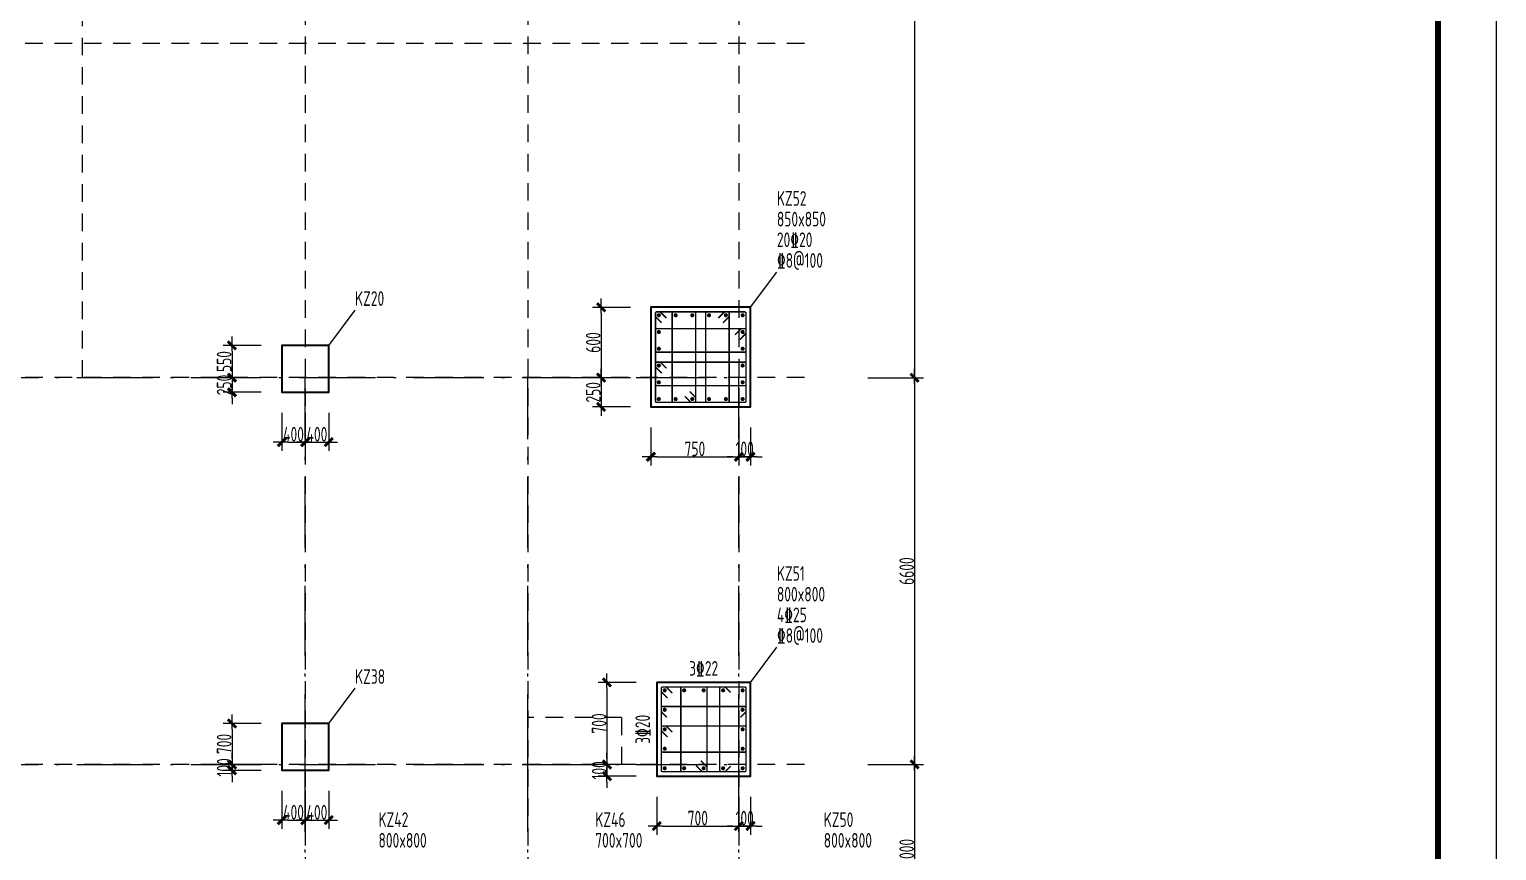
# Model space of a CAD drawing. Header units: millimetres. Extents: x 539196 to 807275, y 431843 to 1156631.
# Drawn here: x 637759 to 662803, y 628489 to 642502 of the extents above; entities that cross this region are included whole.
import ezdxf
from ezdxf.enums import TextEntityAlignment as Align

# ---------------------------------------------------------------- set-up
doc = ezdxf.new("R2010")
doc.units = ezdxf.units.MM
doc.header["$MEASUREMENT"] = 0
for name, pattern in [('DOTE', [2.42, 2, -0.2, 0.02, -0.2]), ('点划线', [1850, 1200, -300, 50, -300]), ('虚线', [500, 300, -200])]:
    doc.linetypes.add(name, pattern=pattern)
doc.layers.add('DOTE', color=1, linetype='DOTE')
doc.layers.add('PUB_TITLE', color=4, linetype='Continuous')
for name, color, linetype, lineweight in [('柱原位标注', 7, 'Continuous', 18), ('柱尺寸标注', 3, 'Continuous', 18), ('柱标注引线', 2, 'Continuous', 18), ('柱箍筋', 1, 'Continuous', 25), ('柱纵筋', 1, 'Continuous', 70), ('柱集中标注', 2, 'Continuous', 18), ('砼柱', 2, 'Continuous', 35), ('网格', 9, '点划线', 18), ('轴线标注', 3, 'Continuous', 18)]:
    doc.layers.add(name, color=color, linetype=linetype, lineweight=lineweight)
doc.styles.add('样式 1_yjk', font='yjkeng.shx', dxfattribs={"width": 0.7, "bigfont": 'yjkchn.shx'})
doc.dimstyles.new('盈建科结构_yjk', dxfattribs={"dimscale": 100, "dimtxt": 2.5, "dimasz": 1, "dimexe": 1.5, "dimexo": 0.625, "dimgap": 0.1, "dimtad": 1, "dimdec": 0, "dimrnd": 1, "dimzin": 0, "dimdsep": 46, "dimtxsty": '样式 1_yjk', "dimblk": '_yjkbk', "dimblk1": 'ARCHTICK', "dimblk2": 'ARCHTICK', "dimcen": 0.09, "dimadec": 0, "dimazin": 0, "dimtfac": 1, "dimtdec": 4, "dimtix": 1, "dimtmove": 2, "dimatfit": 3, "dimfxl": 0, "dimtolj": 1, "dimtzin": 0, "dimarcsym": 0})

# ---------------------------------------------------------------- blocks, each defined once
blk = doc.blocks.new('_yjkbk')
blk.add_line((-1, 0), (1.5, 0))
blk.add_lwpolyline([(-0.7, -0.7, 0.5, 0.5, 0), (0.7, 0.7, 0.5, 0.5, 0)], format="xyseb")
blk = doc.blocks.new('*D2270')
at = {"layer": 'Defpoints', "color": 0}
for p in [(642068, 636309), (642468, 636309), (642468, 635459)]:
    blk.add_point(p, dxfattribs=at)
at = {"layer": '柱尺寸标注', "color": 0, "lineweight": -2}
for p, q in [((642068, 635959), (642068, 635309)), ((642468, 635959), (642468, 635309)), ((642168, 635459), (642368, 635459))]:
    blk.add_line(p, q, dxfattribs=at)
at = {"layer": '柱尺寸标注', "color": 0, "lineweight": -2, "xscale": 100, "yscale": 100, "zscale": 100, "rotation": 180}
blk.add_blockref('_yjkbk', (642068, 635459), dxfattribs=at)
at = {"layer": '柱尺寸标注', "color": 0, "lineweight": -2, "xscale": 100, "yscale": 100, "zscale": 100}
blk.add_blockref('_yjkbk', (642468, 635459), dxfattribs=at)
at = {"layer": '柱尺寸标注', "color": 0, "insert": (642268, 635594), "char_height": 250, "attachment_point": 5, "style": '样式 1_yjk'}
blk.add_mtext('\\A1;400', dxfattribs=at)
blk = doc.blocks.new('_ARCHTICK')
at = {"color": 0, "linetype": 'ByBlock', "const_width": 0.15}
blk.add_lwpolyline([(-0.5, -0.5), (0.5, 0.5)], dxfattribs=at)
blk = doc.blocks.new('*D2271')
at = {"layer": 'Defpoints', "color": 0}
for p in [(642468, 636309), (642868, 636309), (642868, 635459)]:
    blk.add_point(p, dxfattribs=at)
at = {"layer": '柱尺寸标注', "color": 0, "lineweight": -2}
for p, q in [((642468, 635959), (642468, 635309)), ((642868, 635959), (642868, 635309)), ((642568, 635459), (642768, 635459))]:
    blk.add_line(p, q, dxfattribs=at)
at = {"layer": '柱尺寸标注', "color": 0, "lineweight": -2, "xscale": 100, "yscale": 100, "zscale": 100, "rotation": 180}
blk.add_blockref('_yjkbk', (642468, 635459), dxfattribs=at)
at = {"layer": '柱尺寸标注', "color": 0, "lineweight": -2, "xscale": 100, "yscale": 100, "zscale": 100}
blk.add_blockref('_yjkbk', (642868, 635459), dxfattribs=at)
at = {"layer": '柱尺寸标注', "color": 0, "insert": (642668, 635594), "char_height": 250, "attachment_point": 5, "style": '样式 1_yjk'}
blk.add_mtext('\\A1;400', dxfattribs=at)
blk = doc.blocks.new('*D2272')
at = {"layer": 'Defpoints', "color": 0}
for p in [(642068, 637109), (641218, 636559), (642068, 636559)]:
    blk.add_point(p, dxfattribs=at)
at = {"layer": '柱尺寸标注', "color": 0, "lineweight": -2}
for p, q in [((641718, 637109), (641068, 637109)), ((641218, 637009), (641218, 636659)), ((641718, 636559), (641068, 636559))]:
    blk.add_line(p, q, dxfattribs=at)
at = {"layer": '柱尺寸标注', "color": 0, "lineweight": -2, "xscale": 100, "yscale": 100, "zscale": 100}
for p, rotation in [((641218, 637109), 90), ((641218, 636559), 270)]:
    blk.add_blockref('_yjkbk', p, dxfattribs=dict(at, rotation=rotation))
at = {"layer": '柱尺寸标注', "color": 0, "insert": (641083, 636834), "char_height": 250, "attachment_point": 5, "rotation": 90, "style": '样式 1_yjk'}
blk.add_mtext('\\A1;550', dxfattribs=at)
blk = doc.blocks.new('*D2273')
at = {"layer": 'Defpoints', "color": 0}
for p in [(642068, 636559), (641218, 636309), (642068, 636309)]:
    blk.add_point(p, dxfattribs=at)
at = {"layer": '柱尺寸标注', "color": 0, "lineweight": -2}
for p, q in [((641218, 636659), (641218, 636759)), ((641718, 636559), (641068, 636559)), ((641218, 636559), (641218, 636309)), ((641718, 636309), (641068, 636309)), ((641218, 636209), (641218, 636109))]:
    blk.add_line(p, q, dxfattribs=at)
at = {"layer": '柱尺寸标注', "color": 0, "lineweight": -2, "xscale": 100, "yscale": 100, "zscale": 100}
for p, rotation in [((641218, 636559), 270), ((641218, 636309), 90)]:
    blk.add_blockref('_yjkbk', p, dxfattribs=dict(at, rotation=rotation))
at = {"layer": '柱尺寸标注', "color": 0, "insert": (641083, 636434), "char_height": 250, "attachment_point": 5, "rotation": 90, "style": '样式 1_yjk'}
blk.add_mtext('\\A1;250', dxfattribs=at)
blk = doc.blocks.new('*D2274')
at = {"layer": 'Defpoints', "color": 0}
for p in [(642068, 629859), (642468, 629859), (642468, 629009)]:
    blk.add_point(p, dxfattribs=at)
at = {"layer": '柱尺寸标注', "color": 0, "lineweight": -2}
for p, q in [((642068, 629509), (642068, 628859)), ((642468, 629509), (642468, 628859)), ((642168, 629009), (642368, 629009))]:
    blk.add_line(p, q, dxfattribs=at)
at = {"layer": '柱尺寸标注', "color": 0, "lineweight": -2, "xscale": 100, "yscale": 100, "zscale": 100, "rotation": 180}
blk.add_blockref('_yjkbk', (642068, 629009), dxfattribs=at)
at = {"layer": '柱尺寸标注', "color": 0, "lineweight": -2, "xscale": 100, "yscale": 100, "zscale": 100}
blk.add_blockref('_yjkbk', (642468, 629009), dxfattribs=at)
at = {"layer": '柱尺寸标注', "color": 0, "insert": (642268, 629144), "char_height": 250, "attachment_point": 5, "style": '样式 1_yjk'}
blk.add_mtext('\\A1;400', dxfattribs=at)
blk = doc.blocks.new('*D2275')
at = {"layer": 'Defpoints', "color": 0}
for p in [(642468, 629859), (642868, 629859), (642868, 629009)]:
    blk.add_point(p, dxfattribs=at)
at = {"layer": '柱尺寸标注', "color": 0, "lineweight": -2}
for p, q in [((642468, 629509), (642468, 628859)), ((642868, 629509), (642868, 628859)), ((642568, 629009), (642768, 629009))]:
    blk.add_line(p, q, dxfattribs=at)
at = {"layer": '柱尺寸标注', "color": 0, "lineweight": -2, "xscale": 100, "yscale": 100, "zscale": 100, "rotation": 180}
blk.add_blockref('_yjkbk', (642468, 629009), dxfattribs=at)
at = {"layer": '柱尺寸标注', "color": 0, "lineweight": -2, "xscale": 100, "yscale": 100, "zscale": 100}
blk.add_blockref('_yjkbk', (642868, 629009), dxfattribs=at)
at = {"layer": '柱尺寸标注', "color": 0, "insert": (642668, 629144), "char_height": 250, "attachment_point": 5, "style": '样式 1_yjk'}
blk.add_mtext('\\A1;400', dxfattribs=at)
blk = doc.blocks.new('*D2276')
at = {"layer": 'Defpoints', "color": 0}
for p in [(642068, 630659), (641218, 629959), (642068, 629959)]:
    blk.add_point(p, dxfattribs=at)
at = {"layer": '柱尺寸标注', "color": 0, "lineweight": -2}
for p, q in [((641718, 630659), (641068, 630659)), ((641218, 630559), (641218, 630059)), ((641718, 629959), (641068, 629959))]:
    blk.add_line(p, q, dxfattribs=at)
at = {"layer": '柱尺寸标注', "color": 0, "lineweight": -2, "xscale": 100, "yscale": 100, "zscale": 100}
for p, rotation in [((641218, 630659), 90), ((641218, 629959), 270)]:
    blk.add_blockref('_yjkbk', p, dxfattribs=dict(at, rotation=rotation))
at = {"layer": '柱尺寸标注', "color": 0, "insert": (641083, 630309), "char_height": 250, "attachment_point": 5, "rotation": 90, "style": '样式 1_yjk'}
blk.add_mtext('\\A1;700', dxfattribs=at)
blk = doc.blocks.new('*D2277')
at = {"layer": 'Defpoints', "color": 0}
for p in [(641218, 629859), (642068, 629959), (642068, 629859)]:
    blk.add_point(p, dxfattribs=at)
at = {"layer": '柱尺寸标注', "color": 0, "lineweight": -2}
for p, q in [((641218, 630059), (641218, 630159)), ((641718, 629959), (641068, 629959)), ((641718, 629859), (641068, 629859)), ((641218, 629959), (641218, 629859)), ((641218, 629759), (641218, 629659))]:
    blk.add_line(p, q, dxfattribs=at)
at = {"layer": '柱尺寸标注', "color": 0, "lineweight": -2, "xscale": 100, "yscale": 100, "zscale": 100}
for p, rotation in [((641218, 629959), 270), ((641218, 629859), 90)]:
    blk.add_blockref('_yjkbk', p, dxfattribs=dict(at, rotation=rotation))
at = {"layer": '柱尺寸标注', "color": 0, "insert": (641083, 629909), "char_height": 250, "attachment_point": 5, "rotation": 90, "style": '样式 1_yjk'}
blk.add_mtext('\\A1;100', dxfattribs=at)
blk = doc.blocks.new('*D2358')
at = {"layer": 'Defpoints', "color": 0}
for p in [(648368, 636059), (649868, 636059), (649868, 635209)]:
    blk.add_point(p, dxfattribs=at)
at = {"layer": '柱尺寸标注', "color": 0, "lineweight": -2}
for p, q in [((648368, 635709), (648368, 635059)), ((649868, 635709), (649868, 635059)), ((648468, 635209), (649768, 635209))]:
    blk.add_line(p, q, dxfattribs=at)
at = {"layer": '柱尺寸标注', "color": 0, "lineweight": -2, "xscale": 100, "yscale": 100, "zscale": 100, "rotation": 180}
blk.add_blockref('_yjkbk', (648368, 635209), dxfattribs=at)
at = {"layer": '柱尺寸标注', "color": 0, "lineweight": -2, "xscale": 100, "yscale": 100, "zscale": 100}
blk.add_blockref('_yjkbk', (649868, 635209), dxfattribs=at)
at = {"layer": '柱尺寸标注', "color": 0, "insert": (649118, 635344), "char_height": 250, "attachment_point": 5, "style": '样式 1_yjk'}
blk.add_mtext('\\A1;750', dxfattribs=at)
blk = doc.blocks.new('*D2359')
at = {"layer": 'Defpoints', "color": 0}
for p in [(649868, 636059), (650068, 636059), (650068, 635209)]:
    blk.add_point(p, dxfattribs=at)
at = {"layer": '柱尺寸标注', "color": 0, "lineweight": -2}
for p, q in [((649868, 635709), (649868, 635059)), ((650068, 635709), (650068, 635059)), ((649768, 635209), (649668, 635209)), ((649868, 635209), (650068, 635209)), ((650168, 635209), (650268, 635209))]:
    blk.add_line(p, q, dxfattribs=at)
at = {"layer": '柱尺寸标注', "color": 0, "lineweight": -2, "xscale": 100, "yscale": 100, "zscale": 100}
blk.add_blockref('_yjkbk', (649868, 635209), dxfattribs=at)
at = {"layer": '柱尺寸标注', "color": 0, "lineweight": -2, "xscale": 100, "yscale": 100, "zscale": 100, "rotation": 180}
blk.add_blockref('_yjkbk', (650068, 635209), dxfattribs=at)
at = {"layer": '柱尺寸标注', "color": 0, "insert": (649968, 635344), "char_height": 250, "attachment_point": 5, "style": '样式 1_yjk'}
blk.add_mtext('\\A1;100', dxfattribs=at)
blk = doc.blocks.new('*D2360')
at = {"layer": 'Defpoints', "color": 0}
for p in [(648368, 637759), (647518, 636559), (648368, 636559)]:
    blk.add_point(p, dxfattribs=at)
at = {"layer": '柱尺寸标注', "color": 0, "lineweight": -2}
for p, q in [((648018, 637759), (647368, 637759)), ((647518, 637659), (647518, 636659)), ((648018, 636559), (647368, 636559))]:
    blk.add_line(p, q, dxfattribs=at)
at = {"layer": '柱尺寸标注', "color": 0, "lineweight": -2, "xscale": 100, "yscale": 100, "zscale": 100}
for p, rotation in [((647518, 637759), 90), ((647518, 636559), 270)]:
    blk.add_blockref('_yjkbk', p, dxfattribs=dict(at, rotation=rotation))
at = {"layer": '柱尺寸标注', "color": 0, "insert": (647383, 637159), "char_height": 250, "attachment_point": 5, "rotation": 90, "style": '样式 1_yjk'}
blk.add_mtext('\\A1;600', dxfattribs=at)
blk = doc.blocks.new('*D2361')
at = {"layer": 'Defpoints', "color": 0}
for p in [(648368, 636559), (647518, 636059), (648368, 636059)]:
    blk.add_point(p, dxfattribs=at)
at = {"layer": '柱尺寸标注', "color": 0, "lineweight": -2}
for p, q in [((648018, 636559), (647368, 636559)), ((647518, 636459), (647518, 636159)), ((648018, 636059), (647368, 636059))]:
    blk.add_line(p, q, dxfattribs=at)
at = {"layer": '柱尺寸标注', "color": 0, "lineweight": -2, "xscale": 100, "yscale": 100, "zscale": 100}
for p, rotation in [((647518, 636559), 90), ((647518, 636059), 270)]:
    blk.add_blockref('_yjkbk', p, dxfattribs=dict(at, rotation=rotation))
at = {"layer": '柱尺寸标注', "color": 0, "insert": (647383, 636309), "char_height": 250, "attachment_point": 5, "rotation": 90, "style": '样式 1_yjk'}
blk.add_mtext('\\A1;250', dxfattribs=at)
blk = doc.blocks.new('*D2362')
at = {"layer": 'Defpoints', "color": 0}
for p in [(648468, 629759), (649868, 629759), (649868, 628909)]:
    blk.add_point(p, dxfattribs=at)
at = {"layer": '柱尺寸标注', "color": 0, "lineweight": -2}
for p, q in [((648468, 629409), (648468, 628759)), ((649868, 629409), (649868, 628759)), ((648568, 628909), (649768, 628909))]:
    blk.add_line(p, q, dxfattribs=at)
at = {"layer": '柱尺寸标注', "color": 0, "lineweight": -2, "xscale": 100, "yscale": 100, "zscale": 100, "rotation": 180}
blk.add_blockref('_yjkbk', (648468, 628909), dxfattribs=at)
at = {"layer": '柱尺寸标注', "color": 0, "lineweight": -2, "xscale": 100, "yscale": 100, "zscale": 100}
blk.add_blockref('_yjkbk', (649868, 628909), dxfattribs=at)
at = {"layer": '柱尺寸标注', "color": 0, "insert": (649168, 629044), "char_height": 250, "attachment_point": 5, "style": '样式 1_yjk'}
blk.add_mtext('\\A1;700', dxfattribs=at)
blk = doc.blocks.new('*D2363')
at = {"layer": 'Defpoints', "color": 0}
for p in [(649868, 629759), (650068, 629759), (650068, 628909)]:
    blk.add_point(p, dxfattribs=at)
at = {"layer": '柱尺寸标注', "color": 0, "lineweight": -2}
for p, q in [((649868, 629409), (649868, 628759)), ((650068, 629409), (650068, 628759)), ((649768, 628909), (649668, 628909)), ((649868, 628909), (650068, 628909)), ((650168, 628909), (650268, 628909))]:
    blk.add_line(p, q, dxfattribs=at)
at = {"layer": '柱尺寸标注', "color": 0, "lineweight": -2, "xscale": 100, "yscale": 100, "zscale": 100}
blk.add_blockref('_yjkbk', (649868, 628909), dxfattribs=at)
at = {"layer": '柱尺寸标注', "color": 0, "lineweight": -2, "xscale": 100, "yscale": 100, "zscale": 100, "rotation": 180}
blk.add_blockref('_yjkbk', (650068, 628909), dxfattribs=at)
at = {"layer": '柱尺寸标注', "color": 0, "insert": (649968, 629044), "char_height": 250, "attachment_point": 5, "style": '样式 1_yjk'}
blk.add_mtext('\\A1;100', dxfattribs=at)
blk = doc.blocks.new('*D2364')
at = {"layer": 'Defpoints', "color": 0}
for p in [(648468, 631359), (647618, 629959), (648468, 629959)]:
    blk.add_point(p, dxfattribs=at)
at = {"layer": '柱尺寸标注', "color": 0, "lineweight": -2}
for p, q in [((648118, 631359), (647468, 631359)), ((647618, 631259), (647618, 630059)), ((648118, 629959), (647468, 629959))]:
    blk.add_line(p, q, dxfattribs=at)
at = {"layer": '柱尺寸标注', "color": 0, "lineweight": -2, "xscale": 100, "yscale": 100, "zscale": 100}
for p, rotation in [((647618, 631359), 90), ((647618, 629959), 270)]:
    blk.add_blockref('_yjkbk', p, dxfattribs=dict(at, rotation=rotation))
at = {"layer": '柱尺寸标注', "color": 0, "insert": (647483, 630659), "char_height": 250, "attachment_point": 5, "rotation": 90, "style": '样式 1_yjk'}
blk.add_mtext('\\A1;700', dxfattribs=at)
blk = doc.blocks.new('*D2365')
at = {"layer": 'Defpoints', "color": 0}
for p in [(648468, 629959), (647618, 629759), (648468, 629759)]:
    blk.add_point(p, dxfattribs=at)
at = {"layer": '柱尺寸标注', "color": 0, "lineweight": -2}
for p, q in [((647618, 630059), (647618, 630159)), ((648118, 629959), (647468, 629959)), ((647618, 629959), (647618, 629759)), ((648118, 629759), (647468, 629759)), ((647618, 629659), (647618, 629559))]:
    blk.add_line(p, q, dxfattribs=at)
at = {"layer": '柱尺寸标注', "color": 0, "lineweight": -2, "xscale": 100, "yscale": 100, "zscale": 100}
for p, rotation in [((647618, 629959), 270), ((647618, 629759), 90)]:
    blk.add_blockref('_yjkbk', p, dxfattribs=dict(at, rotation=rotation))
at = {"layer": '柱尺寸标注', "color": 0, "insert": (647483, 629859), "char_height": 250, "attachment_point": 5, "rotation": 90, "style": '样式 1_yjk'}
blk.add_mtext('\\A1;100', dxfattribs=at)
blk = doc.blocks.new('*D2401')
at = {"layer": 'Defpoints', "color": 0}
for p in [(649868, 657559), (649868, 636559), (652868, 636559)]:
    blk.add_point(p, dxfattribs=at)
at = {"layer": '轴线标注', "color": 0, "lineweight": -2}
for p, q in [((652068, 657559), (653018, 657559)), ((652868, 657459), (652868, 636659)), ((652068, 636559), (653018, 636559))]:
    blk.add_line(p, q, dxfattribs=at)
at = {"layer": '轴线标注', "color": 0, "lineweight": -2, "xscale": 100, "yscale": 100, "zscale": 100}
for p, rotation in [((652868, 657559), 90), ((652868, 636559), 270)]:
    blk.add_blockref('_yjkbk', p, dxfattribs=dict(at, rotation=rotation))
at = {"layer": '轴线标注', "color": 0, "insert": (652733, 647059), "char_height": 250, "attachment_point": 5, "rotation": 90, "style": '样式 1_yjk'}
blk.add_mtext('\\A1;21000', dxfattribs=at)
blk = doc.blocks.new('*D2403')
at = {"layer": 'Defpoints', "color": 0}
for p in [(649868, 636559), (649868, 629959), (652868, 629959)]:
    blk.add_point(p, dxfattribs=at)
at = {"layer": '轴线标注', "color": 0, "lineweight": -2}
for p, q in [((652068, 636559), (653018, 636559)), ((652868, 636459), (652868, 630059)), ((652068, 629959), (653018, 629959))]:
    blk.add_line(p, q, dxfattribs=at)
at = {"layer": '轴线标注', "color": 0, "lineweight": -2, "xscale": 100, "yscale": 100, "zscale": 100}
for p, rotation in [((652868, 636559), 90), ((652868, 629959), 270)]:
    blk.add_blockref('_yjkbk', p, dxfattribs=dict(at, rotation=rotation))
at = {"layer": '轴线标注', "color": 0, "insert": (652733, 633259), "char_height": 250, "attachment_point": 5, "rotation": 90, "style": '样式 1_yjk'}
blk.add_mtext('\\A1;6600', dxfattribs=at)
blk = doc.blocks.new('*D2405')
at = {"layer": 'Defpoints', "color": 0}
for p in [(649868, 629959), (649868, 626959), (652868, 626959)]:
    blk.add_point(p, dxfattribs=at)
at = {"layer": '轴线标注', "color": 0, "lineweight": -2}
for p, q in [((652068, 629959), (653018, 629959)), ((652868, 629859), (652868, 627059)), ((652068, 626959), (653018, 626959))]:
    blk.add_line(p, q, dxfattribs=at)
at = {"layer": '轴线标注', "color": 0, "lineweight": -2, "xscale": 100, "yscale": 100, "zscale": 100}
for p, rotation in [((652868, 629959), 90), ((652868, 626959), 270)]:
    blk.add_blockref('_yjkbk', p, dxfattribs=dict(at, rotation=rotation))
at = {"layer": '轴线标注', "color": 0, "insert": (652733, 628459), "char_height": 250, "attachment_point": 5, "rotation": 90, "style": '样式 1_yjk'}
blk.add_mtext('\\A1;3000', dxfattribs=at)
blk = doc.blocks.new('jzzw')
at = {"layer": 'DOTE', "color": 1, "linetype": '虚线'}
for p, q in [((940186, 852149), (940186, 890469)), ((943986, 890469), (943986, 834829)), ((947786, 890469), (947786, 834829)), ((951386, 890469), (951386, 834829)), ((952506, 857849), (912186, 857849)), ((952506, 852149), (912186, 852149)), ((949386, 846349), (947786, 846349)), ((949386, 846349), (949386, 845549)), ((952506, 845549), (911886, 845549)), ((952506, 845549), (911886, 845549))]:
    blk.add_line(p, q, dxfattribs=at)

msp = doc.modelspace()

# ---------------------------------------------------------------- linework, layer by layer
at = {"layer": 'PUB_TITLE'}
msp.add_lwpolyline([(603402.6, 600043), (662802.6, 600043), (662802.6, 684143), (603402.6, 684143)], close=True, dxfattribs=at)
at = {"layer": 'PUB_TITLE', "const_width": 100}
msp.add_lwpolyline([(604402.6, 601043), (661802.6, 601043), (661802.6, 681643), (604402.6, 681643)], close=True, dxfattribs=at)
at = {"layer": '柱标注引线'}
for p, q in [((650067.6, 637759.2), (650517.6, 638359.2)), ((642867.6, 637109.2), (643317.6, 637709.2)), ((650067.6, 631359.2), (650517.6, 631959.2)), ((642867.6, 630659.2), (643317.6, 631259.2))]:
    msp.add_line(p, q, dxfattribs=at)
at = {"layer": '柱箍筋', "const_width": 25}
for points in [[(648631.6, 637576.5), (648533.4, 637674.8, 0.1989124), (648516.6, 637681.7), (648468.8, 637681.7, 0.4142136), (648445.1, 637658), (648445.1, 636160.5, 0.4142136), (648468.8, 636136.7), (649966.3, 636136.7, 0.4142136), (649990.1, 636160.5), (649990.1, 637658, 0.4142136), (649966.3, 637681.7), (648468.8, 637681.7, 0.4142136), (648445.1, 637658), (648445.1, 637610.2, 0.1989124), (648452, 637593.5), (648550.3, 637495.2)], [(648945.5, 636242), (649043.8, 636143.7, 0.1989124), (649060.6, 636136.7), (649108.3, 636136.7, 0.4142136), (649132.1, 636160.5), (649132.1, 637658, 0.4142136), (649108.3, 637681.7), (648754.8, 637681.7, 0.4142136), (648731.1, 637658), (648731.1, 636160.5, 0.4142136), (648754.8, 636136.7), (649108.3, 636136.7, 0.4142136), (649132.1, 636160.5), (649132.1, 636208.2, 0.1989124), (649125.1, 636225), (649026.9, 636323.3)], [(649517.5, 637576.5), (649615.8, 637674.8, -0.1989124), (649632.6, 637681.7), (649680.3, 637681.7, -0.4142136), (649704.1, 637658), (649704.1, 636160.5, -0.4142136), (649680.3, 636136.7), (649326.8, 636136.7, -0.4142136), (649303.1, 636160.5), (649303.1, 637658, -0.4142136), (649326.8, 637681.7), (649680.3, 637681.7, -0.4142136), (649704.1, 637658), (649704.1, 637610.2, -0.1989124), (649697.1, 637593.5), (649598.9, 637495.2)], [(649884.9, 637209.2), (649983.1, 637307.5, 0.1989124), (649990.1, 637324.2), (649990.1, 637372, 0.4142136), (649966.3, 637395.7), (648468.8, 637395.7, 0.4142136), (648445.1, 637372), (648445.1, 637018.5, 0.4142136), (648468.8, 636994.7), (649966.3, 636994.7, 0.4142136), (649990.1, 637018.5), (649990.1, 637372, 0.4142136), (649966.3, 637395.7), (649918.6, 637395.7, 0.1989124), (649901.8, 637388.8), (649803.5, 637290.5)], [(648550.3, 636637.2), (648452, 636735.5, -0.1989124), (648445.1, 636752.2), (648445.1, 636800, -0.4142136), (648468.8, 636823.7), (649966.3, 636823.7, -0.4142136), (649990.1, 636800), (649990.1, 636446.5, -0.4142136), (649966.3, 636422.7), (648468.8, 636422.7, -0.4142136), (648445.1, 636446.5), (648445.1, 636800, -0.4142136), (648468.8, 636823.7), (648516.6, 636823.7, -0.1989124), (648533.4, 636816.8), (648631.6, 636718.5)], [(648731.6, 631176.5), (648633.4, 631274.8, 0.1989124), (648616.6, 631281.7), (648568.8, 631281.7, 0.4142136), (648545.1, 631258), (648545.1, 629860.5, 0.4142136), (648568.8, 629836.7), (649966.3, 629836.7, 0.4142136), (649990.1, 629860.5), (649990.1, 631258, 0.4142136), (649966.3, 631281.7), (648568.8, 631281.7, 0.4142136), (648545.1, 631258), (648545.1, 631210.2, 0.1989124), (648552, 631193.5), (648650.3, 631095.2)], [(649138.5, 629942), (649236.8, 629843.7, 0.1989124), (649253.6, 629836.7), (649301.3, 629836.7, 0.4142136), (649325.1, 629860.5), (649325.1, 631258, 0.4142136), (649301.3, 631281.7), (648901.3, 631281.7, 0.4142136), (648877.6, 631258), (648877.6, 629860.5, 0.4142136), (648901.3, 629836.7), (649301.3, 629836.7, 0.4142136), (649325.1, 629860.5), (649325.1, 629908.2, 0.1989124), (649318.1, 629925), (649219.9, 630023.3)], [(649729.1, 629932.1), (649640.7, 629843.7, -0.131362), (649614.1, 629836.7), (649566.3, 629836.7, -0.4142136), (649542.6, 629860.5), (649542.6, 631258, -0.4142136), (649566.3, 631281.7), (649614.1, 631281.7, -0.131362), (649640.7, 631274.8), (649729.1, 631186.4)], [(648640.4, 630762.7), (648552, 630851.1, -0.131362), (648545.1, 630877.7), (648545.1, 630925.5, -0.4142136), (648568.8, 630949.2), (649966.3, 630949.2, -0.4142136), (649990.1, 630925.5), (649990.1, 630877.7, -0.131362), (649983.1, 630851.1), (649894.7, 630762.7)], [(648650.3, 630430.2), (648552, 630528.5, -0.1989124), (648545.1, 630545.2), (648545.1, 630593, -0.4142136), (648568.8, 630616.7), (649966.3, 630616.7, -0.4142136), (649990.1, 630593), (649990.1, 630193, -0.4142136), (649966.3, 630169.2), (648568.8, 630169.2, -0.4142136), (648545.1, 630193), (648545.1, 630593, -0.4142136), (648568.8, 630616.7), (648616.6, 630616.7, -0.1989124), (648633.4, 630609.8), (648731.6, 630511.5)]]:
    msp.add_lwpolyline(points, format="xyb", dxfattribs=at)
at = {"layer": '柱纵筋', "const_width": 35}
for points in [[(648520.1, 637624.2, 1), (648485.1, 637624.2, 1)], [(648806.1, 637624.2, 1), (648771.1, 637624.2, 1)], [(649092.1, 637624.2, 1), (649057.1, 637624.2, 1)], [(649378.1, 637624.2, 1), (649343.1, 637624.2, 1)], [(649664.1, 637624.2, 1), (649629.1, 637624.2, 1)], [(649950.1, 637624.2, 1), (649915.1, 637624.2, 1)], [(648520.1, 637338.2, 1), (648485.1, 637338.2, 1)], [(649950.1, 637338.2, 1), (649915.1, 637338.2, 1)], [(648520.1, 637052.2, 1), (648485.1, 637052.2, 1)], [(649950.1, 637052.2, 1), (649915.1, 637052.2, 1)], [(648520.1, 636766.2, 1), (648485.1, 636766.2, 1)], [(649950.1, 636766.2, 1), (649915.1, 636766.2, 1)], [(648520.1, 636480.2, 1), (648485.1, 636480.2, 1)], [(649950.1, 636480.2, 1), (649915.1, 636480.2, 1)], [(648520.1, 636194.2, 1), (648485.1, 636194.2, 1)], [(648806.1, 636194.2, 1), (648771.1, 636194.2, 1)], [(649092.1, 636194.2, 1), (649057.1, 636194.2, 1)], [(649378.1, 636194.2, 1), (649343.1, 636194.2, 1)], [(649664.1, 636194.2, 1), (649629.1, 636194.2, 1)], [(649950.1, 636194.2, 1), (649915.1, 636194.2, 1)], [(648620.1, 631224.2, 1), (648585.1, 631224.2, 1)], [(648952.6, 631224.2, 1), (648917.6, 631224.2, 1)], [(649285.1, 631224.2, 1), (649250.1, 631224.2, 1)], [(649617.6, 631224.2, 1), (649582.6, 631224.2, 1)], [(649950.1, 631224.2, 1), (649915.1, 631224.2, 1)], [(648620.1, 630891.7, 1), (648585.1, 630891.7, 1)], [(649950.1, 630891.7, 1), (649915.1, 630891.7, 1)], [(648620.1, 630559.2, 1), (648585.1, 630559.2, 1)], [(649950.1, 630559.2, 1), (649915.1, 630559.2, 1)], [(648620.1, 630226.7, 1), (648585.1, 630226.7, 1)], [(649950.1, 630226.7, 1), (649915.1, 630226.7, 1)], [(648620.1, 629894.2, 1), (648585.1, 629894.2, 1)], [(648952.6, 629894.2, 1), (648917.6, 629894.2, 1)], [(649285.1, 629894.2, 1), (649250.1, 629894.2, 1)], [(649617.6, 629894.2, 1), (649582.6, 629894.2, 1)], [(649950.1, 629894.2, 1), (649915.1, 629894.2, 1)]]:
    msp.add_lwpolyline(points, format="xyb", close=True, dxfattribs=at)
at = {"layer": '砼柱'}
for points in [[(650067.6, 637759.2), (648367.6, 637759.2), (648367.6, 636059.2), (650067.6, 636059.2)], [(642867.6, 637109.2), (642067.6, 637109.2), (642067.6, 636309.2), (642867.6, 636309.2)], [(650067.6, 631359.2), (648467.6, 631359.2), (648467.6, 629759.2), (650067.6, 629759.2)], [(642867.6, 630659.2), (642067.6, 630659.2), (642067.6, 629859.2), (642867.6, 629859.2)]]:
    msp.add_lwpolyline(points, close=True, dxfattribs=at)
at = {"layer": '网格'}
for p, q in [((634867.6, 636559.2), (638667.6, 636559.2)), ((638667.6, 636559.2), (642467.6, 636559.2)), ((642467.6, 629959.2), (642467.6, 636559.2)), ((642467.6, 636559.2), (646267.6, 636559.2)), ((646267.6, 629959.2), (646267.6, 636559.2)), ((646267.6, 636559.2), (649867.6, 636559.2)), ((649867.6, 629959.2), (649867.6, 636559.2)), ((634867.6, 629959.2), (638667.6, 629959.2)), ((638667.6, 629959.2), (642467.6, 629959.2)), ((642467.6, 626959.2), (642467.6, 629959.2)), ((642467.6, 629959.2), (646267.6, 629959.2)), ((646267.6, 626959.2), (646267.6, 629959.2)), ((646267.6, 629959.2), (649867.6, 629959.2)), ((649867.6, 626959.2), (649867.6, 629959.2))]:
    msp.add_line(p, q, dxfattribs=at)

# ---------------------------------------------------------------- block references
msp.add_blockref('jzzw', (-301518.2, -215589.7))

# ---------------------------------------------------------------- texts
at = {"layer": '柱原位标注', "linetype": 'Continuous', "style": '样式 1_yjk', "width": 0.7}
msp.add_text('3\x8422', height=250, dxfattribs=at).set_placement((649267.6, 631399.2), align=Align.BOTTOM_CENTER)
msp.add_text('3\x8420', height=250, rotation=90, dxfattribs=at).set_placement((648427.6, 630559.2), align=Align.BOTTOM_CENTER)
at = {"layer": '柱集中标注', "linetype": 'Continuous', "style": '样式 1_yjk', "width": 0.7}
for s, p in [('KZ52', (650517.6, 639417.5)), ('850x850', (650517.6, 639064.7)), ('20\x8420', (650517.6, 638712)), ('\x848@100', (650517.6, 638359.2)), ('KZ20', (643317.6, 637709.2)), ('KZ51', (650517.6, 633017.5)), ('800x800', (650517.6, 632664.7)), ('4\x8425', (650517.6, 632312)), ('\x848@100', (650517.6, 631959.2)), ('KZ38', (643317.6, 631259.2)), ('KZ42', (643717.6, 628817.5)), ('KZ46', (647417.6, 628817.5)), ('KZ50', (651317.6, 628817.5)), ('800x800', (643717.6, 628464.7)), ('700x700', (647417.6, 628464.7)), ('800x800', (651317.6, 628464.7))]:
    msp.add_text(s, height=250, dxfattribs=at).set_placement(p, align=Align.BOTTOM_LEFT)

# ---------------------------------------------------------------- dimensions: what is measured, and where the dimension line sits
at = {"layer": '柱尺寸标注'}
for p1, p2, override, picture, middle in [((648367.6, 637759.2), (648367.6, 636559.2), {"dimscale": 100, "dimtxt": 2.5, "dimasz": 1, "dimexe": 1.5, "dimexo": 3.5, "dimgap": 0.1, "dimtad": 1, "dimlfac": 0.5, "dimrnd": 5, "dimdle": 0, "dimfxlon": 0}, '*D2360', (647382.6, 637159.2)), ((642067.6, 637109.2), (642067.6, 636559.2), {"dimscale": 100, "dimtxt": 2.5, "dimasz": 1, "dimexe": 1.5, "dimexo": 3.5, "dimgap": 0.1, "dimtad": 1, "dimlfac": 1, "dimrnd": 5, "dimdle": 0, "dimfxlon": 0}, '*D2272', (641082.6, 636834.2)), ((642067.6, 636559.2), (642067.6, 636309.2), {"dimscale": 100, "dimtxt": 2.5, "dimasz": 1, "dimexe": 1.5, "dimexo": 3.5, "dimgap": 0.1, "dimtad": 1, "dimlfac": 1, "dimrnd": 5, "dimdle": 0, "dimfxlon": 0}, '*D2273', (641082.6, 636434.2)), ((648367.6, 636559.2), (648367.6, 636059.2), {"dimscale": 100, "dimtxt": 2.5, "dimasz": 1, "dimexe": 1.5, "dimexo": 3.5, "dimgap": 0.1, "dimtad": 1, "dimlfac": 0.5, "dimrnd": 5, "dimdle": 0, "dimfxlon": 0}, '*D2361', (647382.6, 636309.2)), ((642067.6, 636309.2), (642467.6, 636309.2), {"dimscale": 100, "dimtxt": 2.5, "dimasz": 1, "dimexe": 1.5, "dimexo": 3.5, "dimgap": 0.1, "dimtad": 1, "dimlfac": 1, "dimrnd": 5, "dimdle": 0, "dimfxlon": 0}, '*D2270', (642267.6, 635594.2)), ((642467.6, 636309.2), (642867.6, 636309.2), {"dimscale": 100, "dimtxt": 2.5, "dimasz": 1, "dimexe": 1.5, "dimexo": 3.5, "dimgap": 0.1, "dimtad": 1, "dimlfac": 1, "dimrnd": 5, "dimdle": 0, "dimfxlon": 0}, '*D2271', (642667.6, 635594.2)), ((648367.6, 636059.2), (649867.6, 636059.2), {"dimscale": 100, "dimtxt": 2.5, "dimasz": 1, "dimexe": 1.5, "dimexo": 3.5, "dimgap": 0.1, "dimtad": 1, "dimlfac": 0.5, "dimrnd": 5, "dimdle": 0, "dimfxlon": 0}, '*D2358', (649117.6, 635344.2)), ((649867.6, 636059.2), (650067.6, 636059.2), {"dimscale": 100, "dimtxt": 2.5, "dimasz": 1, "dimexe": 1.5, "dimexo": 3.5, "dimgap": 0.1, "dimtad": 1, "dimlfac": 0.5, "dimrnd": 5, "dimdle": 0, "dimfxlon": 0}, '*D2359', (649967.6, 635344.2)), ((648467.6, 631359.2), (648467.6, 629959.2), {"dimscale": 100, "dimtxt": 2.5, "dimasz": 1, "dimexe": 1.5, "dimexo": 3.5, "dimgap": 0.1, "dimtad": 1, "dimlfac": 0.5, "dimrnd": 5, "dimdle": 0, "dimfxlon": 0}, '*D2364', (647482.6, 630659.2)), ((642067.6, 630659.2), (642067.6, 629959.2), {"dimscale": 100, "dimtxt": 2.5, "dimasz": 1, "dimexe": 1.5, "dimexo": 3.5, "dimgap": 0.1, "dimtad": 1, "dimlfac": 1, "dimrnd": 5, "dimdle": 0, "dimfxlon": 0}, '*D2276', (641082.6, 630309.2)), ((642067.6, 629959.2), (642067.6, 629859.2), {"dimscale": 100, "dimtxt": 2.5, "dimasz": 1, "dimexe": 1.5, "dimexo": 3.5, "dimgap": 0.1, "dimtad": 1, "dimlfac": 1, "dimrnd": 5, "dimdle": 0, "dimfxlon": 0}, '*D2277', (641082.6, 629909.2)), ((648467.6, 629959.2), (648467.6, 629759.2), {"dimscale": 100, "dimtxt": 2.5, "dimasz": 1, "dimexe": 1.5, "dimexo": 3.5, "dimgap": 0.1, "dimtad": 1, "dimlfac": 0.5, "dimrnd": 5, "dimdle": 0, "dimfxlon": 0}, '*D2365', (647482.6, 629859.2)), ((642067.6, 629859.2), (642467.6, 629859.2), {"dimscale": 100, "dimtxt": 2.5, "dimasz": 1, "dimexe": 1.5, "dimexo": 3.5, "dimgap": 0.1, "dimtad": 1, "dimlfac": 1, "dimrnd": 5, "dimdle": 0, "dimfxlon": 0}, '*D2274', (642267.6, 629144.2)), ((642467.6, 629859.2), (642867.6, 629859.2), {"dimscale": 100, "dimtxt": 2.5, "dimasz": 1, "dimexe": 1.5, "dimexo": 3.5, "dimgap": 0.1, "dimtad": 1, "dimlfac": 1, "dimrnd": 5, "dimdle": 0, "dimfxlon": 0}, '*D2275', (642667.6, 629144.2)), ((648467.6, 629759.2), (649867.6, 629759.2), {"dimscale": 100, "dimtxt": 2.5, "dimasz": 1, "dimexe": 1.5, "dimexo": 3.5, "dimgap": 0.1, "dimtad": 1, "dimlfac": 0.5, "dimrnd": 5, "dimdle": 0, "dimfxlon": 0}, '*D2362', (649167.6, 629044.2)), ((649867.6, 629759.2), (650067.6, 629759.2), {"dimscale": 100, "dimtxt": 2.5, "dimasz": 1, "dimexe": 1.5, "dimexo": 3.5, "dimgap": 0.1, "dimtad": 1, "dimlfac": 0.5, "dimrnd": 5, "dimdle": 0, "dimfxlon": 0}, '*D2363', (649967.6, 629044.2))]:
    dim = msp.add_aligned_dim(p1=p1, p2=p2, distance=-850, dimstyle='盈建科结构_yjk', override=override, dxfattribs=at)
    dim.commit()
    dim.dimension.update_dxf_attribs({"geometry": picture, "text_midpoint": middle})
at = {"layer": '轴线标注'}
for p1, p2, picture, middle in [((649867.6, 657559.2), (649867.6, 636559.2), '*D2401', (652732.6, 647059.2)), ((649867.6, 636559.2), (649867.6, 629959.2), '*D2403', (652732.6, 633259.2)), ((649867.6, 629959.2), (649867.6, 626959.2), '*D2405', (652732.6, 628459.2))]:
    dim = msp.add_aligned_dim(p1=p1, p2=p2, distance=3000, dimstyle='盈建科结构_yjk', override={"dimscale": 100, "dimtxt": 2.5, "dimasz": 1, "dimexe": 1.5, "dimexo": 22, "dimgap": 0.1, "dimtad": 1, "dimlfac": 1, "dimrnd": 5, "dimdle": 0, "dimfxlon": 0}, dxfattribs=at)
    dim.commit()
    dim.dimension.update_dxf_attribs({"geometry": picture, "text_midpoint": middle})

doc.saveas('drawing.dxf')
